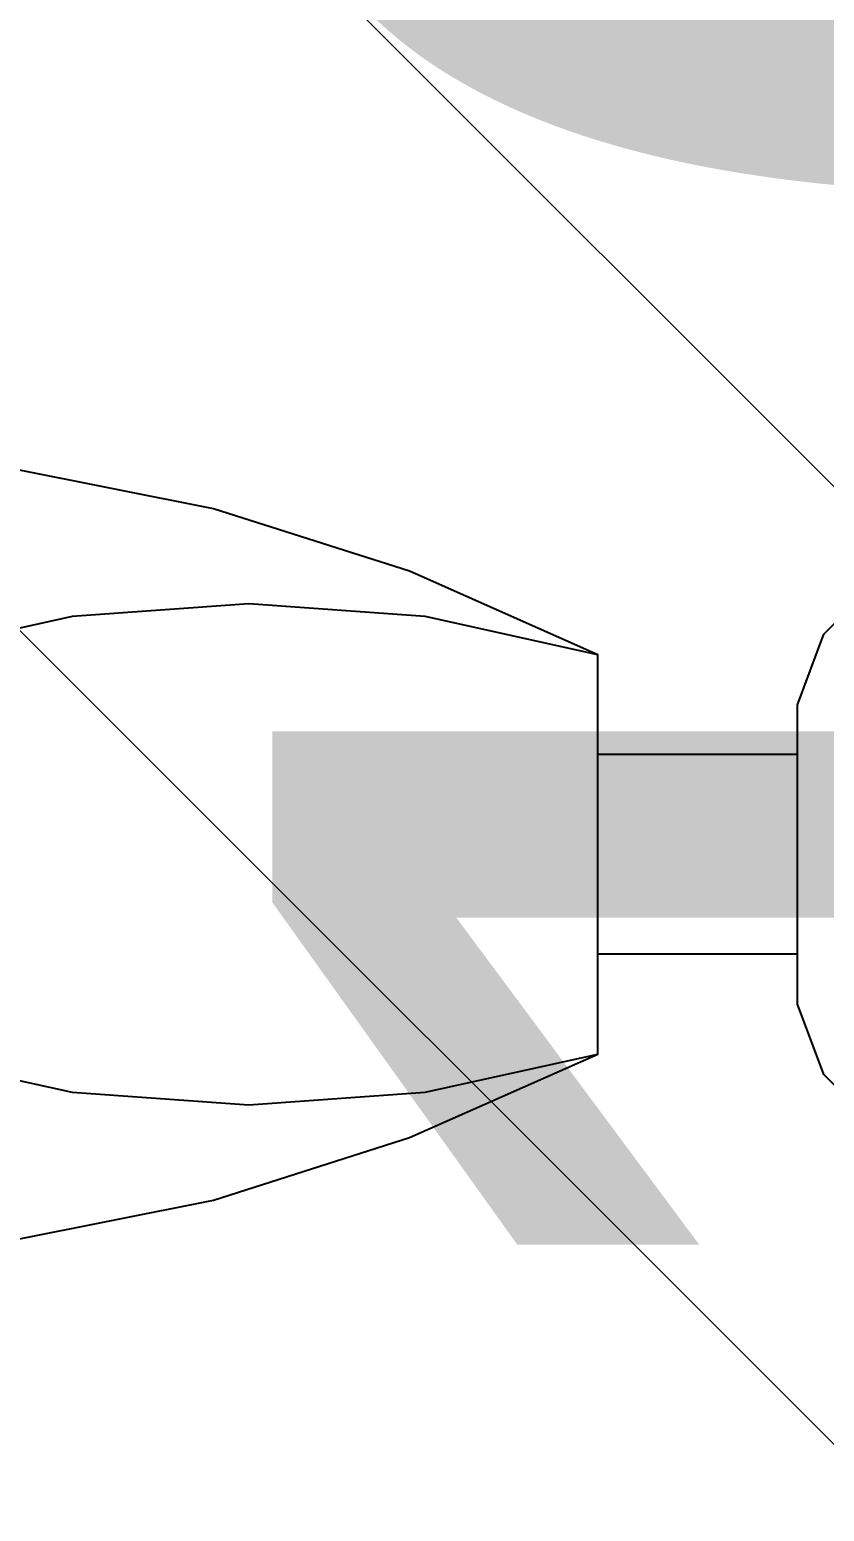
# Model space of a CAD drawing. Header units: millimetres. Extents: x 90 to 321, y 179 to 304.
# Drawn here: x 125.0195 to 125.094, y 234.8174 to 234.9563 of the extents above; entities that cross this region are included whole.
import ezdxf

# ---------------------------------------------------------------- set-up
doc = ezdxf.new("R2010")
doc.units = ezdxf.units.MM
doc.linetypes.add('DASHDOTX2', pattern=[50.8, 25.4, -12.7, 0, -12.7])
doc.layers.add('CENTERLINE', color=251, linetype='DASHDOTX2', lineweight=15)
doc.layers.add('LEVEL', color=251, linetype='Continuous', lineweight=13)
doc.styles.get("Standard").update_dxf_attribs({"font": 'arial.ttf'})

# ---------------------------------------------------------------- blocks, each defined once
blk = doc.blocks.new('LLAVE-10')
at = {"color": 253, "lineweight": 13}
for points in [[(0.020173, 0.110907), (0.020173, 0.120993), (0.018406, 0.125717), (0.014832, 0.129313), (0.010086, 0.131079), (-0.010086, 0.131079), (-0.014832, 0.129313), (-0.018406, 0.125717), (-0.020173, 0.120993), (-0.020173, 0.110907), (0.020173, 0.110907), (0.018406, 0.106161), (0.014832, 0.102587), (0.010086, 0.10082), (-0.010086, 0.10082), (-0.014832, 0.102587), (-0.018406, 0.106161), (-0.020173, 0.110907)], [(-0.006724, 0.10082), (-0.006724, 0.087372)], [(0.006724, 0.10082), (0.006724, 0.087372)], [(0.026003, 0.047857), (0.023279, 0.061475), (0.019066, 0.07469), (0.013448, 0.087372), (-0.013448, 0.087372), (-0.016023, 0.075732), (-0.016874, 0.063859), (-0.016023, 0.051964), (-0.013448, 0.040324)], [(0.013448, 0.040324), (0.016002, 0.051964), (0.016874, 0.063859), (0.016002, 0.075732), (0.013448, 0.087372)], [(-0.013448, 0.087372), (-0.019087, 0.07469)], [(-0.019087, 0.07469), (-0.023279, 0.061475)], [(-0.023279, 0.061475), (-0.026003, 0.047857)]]:
    blk.add_lwpolyline(points, dxfattribs=at)

msp = doc.modelspace()

# ---------------------------------------------------------------- hatches: boundary and pattern name
at = {"layer": 'LEVEL'}
h = msp.add_hatch(dxfattribs=at)
h.set_pattern_fill('ANSI31', color=256, scale=0.02, angle=90)
h.set_pattern_definition([(135, (194.2038, -317.713555), (-0.0449012806, -0.0449012806), [])])
h.paths.add_polyline_path([(113.06788, 222.82754), (113.06788, 219.46766), (113.43788, 219.46766), (113.83788, 219.46766), (113.83788, 219.99677), (113.8663, 219.99677), (113.8663, 222.16849), (113.85369, 222.16849), (113.84495, 222.16849, -1), (113.84495, 222.18049), (113.83788, 222.18263), (113.83788, 222.82754)])
h.paths.add_polyline_path([(113.64765, 220.36096), (113.64765, 219.7347), (113.18603, 219.7347), (113.18603, 220.36096)], flags=16)
h.paths.add_polyline_path([(113.06788, 226.44754), (113.06788, 223.08766), (113.83788, 223.08766), (113.83788, 223.1076), (113.83788, 223.73257), (113.84495, 223.73471, -1), (113.84495, 223.74671), (113.8663, 223.74671), (113.8663, 225.91843), (113.84495, 225.91843, -1), (113.84495, 225.93043), (113.83788, 225.93257), (113.83788, 226.44754)])
h.paths.add_polyline_path([(113.64203, 224.02088), (113.64203, 223.39461), (113.18041, 223.39461), (113.18041, 224.02088)], flags=16)
h.paths.add_polyline_path([(129.7986, 213.49372), (129.7986, 213.53215), (129.3986, 213.53215), (129.3986, 212.92715), (129.39153, 212.92501, -1), (129.39153, 212.91301), (129.37018, 212.91301), (129.37018, 212.88301), (129.37018, 211.44129), (129.39153, 211.44129, -1), (129.39153, 211.42929), (129.3986, 211.42715), (129.3986, 210.64215), (130.1686, 210.64215), (130.1686, 213.49372)])
h.paths.add_polyline_path([(130.03662, 211.3955), (130.03662, 210.76923), (129.57501, 210.76923), (129.57501, 211.3955)], flags=16)
h.paths.add_polyline_path([(129.3986, 222.84238), (129.3986, 222.80727), (129.3986, 222.17471), (129.39153, 222.17257, -1), (129.39153, 222.16057), (129.37018, 222.16057), (129.37018, 219.98885), (129.39153, 219.98885, -0.414214), (129.39753, 219.98285), (129.3986, 220.04727), (129.3986, 219.45215), (130.1686, 219.45215), (130.1686, 222.84238)])
h.paths.add_polyline_path([(130.03135, 220.26458), (130.03135, 219.63831), (129.56973, 219.63831), (129.56973, 220.26458)], flags=16)
h.paths.add_polyline_path([(129.7986, 226.46238), (129.3986, 226.46238), (129.3986, 225.93982), (129.39153, 225.93769, -1), (129.39153, 225.92569), (129.37018, 225.92569), (129.37018, 223.75396), (129.39153, 223.75396, -1), (129.39153, 223.74196), (129.3986, 223.73982), (129.3986, 223.07215), (130.1686, 223.07215), (130.1686, 226.46238)])
h.paths.add_polyline_path([(130.04238, 223.95483), (130.04238, 223.32856), (129.58076, 223.32856), (129.58076, 223.95483)], flags=16)
h.paths.add_polyline_path([(129.3986, 235.27238), (129.3986, 235.20238), (129.3986, 234.48738), (129.39153, 234.48524, -1), (129.39153, 234.47324), (129.37018, 234.47324), (129.37018, 233.00152), (129.38279, 233.00152), (129.39153, 233.00152, -1), (129.39153, 232.98952), (129.3986, 232.98738), (129.3986, 232.38238), (129.7986, 232.38238), (129.7986, 232.42256), (130.1686, 232.42256), (130.1686, 235.27238)])
h.paths.add_polyline_path([(130.01513, 233.18982), (130.01513, 232.56356), (129.55352, 232.56356), (129.55352, 233.18982)], flags=16)
h.paths.add_polyline_path([(129.96485, 232.87086), (129.96485, 233.17453), (129.81567, 233.17453), (129.81567, 232.87086)], flags=8)
h.paths.add_polyline_path([(129.96485, 232.59132), (129.96485, 232.88751), (129.81567, 232.88751), (129.81567, 232.59132)], flags=8)
h.paths.add_polyline_path([(129.74505, 232.87272), (129.74505, 233.19725), (129.6002, 233.19725), (129.6002, 232.87272)], flags=24)
h.paths.add_polyline_path([(129.74505, 232.63673), (129.74505, 232.84181), (129.6002, 232.84181), (129.6002, 232.63673)], flags=8)
h.paths.add_polyline_path([(129.91719, 233.29158), (129.91719, 234.39086), (129.68001, 234.39086), (129.68001, 233.29158)], flags=24)
h = msp.add_hatch(dxfattribs=at)
h.set_pattern_fill('ANSI31', color=256, scale=0.02, angle=90)
h.set_pattern_definition([(135, (194.2038, -45.77039), (-0.04490128, -0.04490128), [])])
edge = h.paths.add_edge_path()
edge.add_line((124.8486, 233.07238), (124.8486, 235.20238))
edge.add_line((124.8486, 235.20238), (126.04867, 235.2722))
edge.add_line((126.04867, 235.2722), (126.04867, 235.19256))
edge.add_line((126.04867, 235.19256), (126.04867, 233.93862))
edge.add_line((126.04867, 233.93862), (126.04761, 233.93862))
edge.add_arc((126.04761, 233.93262), 0.006, 450, 630)
edge.add_line((126.04761, 233.92662), (126.06681, 233.92662))
edge.add_line((126.06681, 233.92662), (126.06681, 233.90206))
edge.add_arc((126.06722, 233.20765), 0.69441, 450.03366, 540)
edge.add_line((125.37281, 233.20765), (125.37281, 233.18265))
edge.add_line((125.37281, 233.18265), (126.06681, 233.18265))
edge.add_line((126.06681, 233.18265), (126.06681, 233.15765))
edge.add_line((126.06681, 233.15765), (126.04761, 233.15765))
edge.add_arc((126.04761, 233.15165), 0.006, 450, 630)
edge.add_line((126.04761, 233.14565), (126.04867, 233.14565))
edge.add_line((126.04867, 233.14565), (126.04867, 233.07256))
edge.add_line((126.04867, 233.07256), (124.8486, 233.07238))

# ---------------------------------------------------------------- linework, layer by layer
for points in [[(125.03673, 234.91135), (125.01777, 234.91514)], [(125.03673, 234.91135), (125.01777, 234.91514)], [(125.03673, 234.91135), (125.01777, 234.91514)], [(125.03673, 234.91135), (125.01777, 234.91514)], [(125.03673, 234.91135), (125.01777, 234.91514)], [(125.03673, 234.91135), (125.01777, 234.91514)], [(125.03673, 234.91135), (125.01777, 234.91514)], [(125.03673, 234.91135), (125.01777, 234.91514)], [(125.03673, 234.91135), (125.01777, 234.91514)], [(125.03673, 234.91135), (125.01777, 234.91514)], [(125.03673, 234.91135), (125.01777, 234.91514)], [(125.03673, 234.91135), (125.01777, 234.91514)], [(125.03673, 234.91135), (125.01777, 234.91514)], [(125.03673, 234.91135), (125.01777, 234.91514)], [(125.03673, 234.91135), (125.01777, 234.91514)], [(125.03673, 234.91135), (125.01777, 234.91514)], [(125.03673, 234.91135), (125.01777, 234.91514)], [(125.03673, 234.91135), (125.01777, 234.91514)], [(125.03673, 234.91135), (125.01777, 234.91514)], [(125.03673, 234.91135), (125.01777, 234.91514)], [(125.03673, 234.91135), (125.01777, 234.91514)], [(125.03673, 234.91135), (125.01777, 234.91514)], [(125.03673, 234.91135), (125.01777, 234.91514)], [(125.03673, 234.91135), (125.01777, 234.91514)], [(125.03673, 234.91135), (125.01777, 234.91514)], [(125.03673, 234.91135), (125.01777, 234.91514)], [(125.03673, 234.91135), (125.01777, 234.91514)], [(125.03673, 234.91135), (125.01777, 234.91514)], [(125.03673, 234.91135), (125.01777, 234.91514)], [(125.03673, 234.91135), (125.01777, 234.91514)], [(125.03673, 234.91135), (125.01777, 234.91514)], [(125.03673, 234.91135), (125.01777, 234.91514)], [(125.03673, 234.91135), (125.01777, 234.91514)], [(125.03673, 234.91135), (125.01777, 234.91514)], [(125.03673, 234.91135), (125.01777, 234.91514)], [(125.03673, 234.91135), (125.01777, 234.91514)], [(125.03673, 234.91135), (125.01777, 234.91514)], [(125.03673, 234.91135), (125.01777, 234.91514)], [(125.03673, 234.91135), (125.01777, 234.91514)], [(125.03673, 234.91135), (125.01777, 234.91514)], [(125.03673, 234.91135), (125.01777, 234.91514)], [(125.03673, 234.91135), (125.01777, 234.91514)], [(125.05512, 234.90552), (125.03673, 234.91135)], [(125.05512, 234.90552), (125.03673, 234.91135)], [(125.05512, 234.90552), (125.03673, 234.91135)], [(125.05512, 234.90552), (125.03673, 234.91135)], [(125.05512, 234.90552), (125.03673, 234.91135)], [(125.05512, 234.90552), (125.03673, 234.91135)], [(125.05512, 234.90552), (125.03673, 234.91135)], [(125.05512, 234.90552), (125.03673, 234.91135)], [(125.05512, 234.90552), (125.03673, 234.91135)], [(125.05512, 234.90552), (125.03673, 234.91135)], [(125.05512, 234.90552), (125.03673, 234.91135)], [(125.05512, 234.90552), (125.03673, 234.91135)], [(125.05512, 234.90552), (125.03673, 234.91135)], [(125.05512, 234.90552), (125.03673, 234.91135)], [(125.05512, 234.90552), (125.03673, 234.91135)], [(125.05512, 234.90552), (125.03673, 234.91135)], [(125.05512, 234.90552), (125.03673, 234.91135)], [(125.05512, 234.90552), (125.03673, 234.91135)], [(125.05512, 234.90552), (125.03673, 234.91135)], [(125.05512, 234.90552), (125.03673, 234.91135)], [(125.05512, 234.90552), (125.03673, 234.91135)], [(125.05512, 234.90552), (125.03673, 234.91135)], [(125.05512, 234.90552), (125.03673, 234.91135)], [(125.05512, 234.90552), (125.03673, 234.91135)], [(125.05512, 234.90552), (125.03673, 234.91135)], [(125.05512, 234.90552), (125.03673, 234.91135)], [(125.05512, 234.90552), (125.03673, 234.91135)], [(125.05512, 234.90552), (125.03673, 234.91135)], [(125.05512, 234.90552), (125.03673, 234.91135)], [(125.05512, 234.90552), (125.03673, 234.91135)], [(125.05512, 234.90552), (125.03673, 234.91135)], [(125.05512, 234.90552), (125.03673, 234.91135)], [(125.05512, 234.90552), (125.03673, 234.91135)], [(125.05512, 234.90552), (125.03673, 234.91135)], [(125.05512, 234.90552), (125.03673, 234.91135)], [(125.05512, 234.90552), (125.03673, 234.91135)], [(125.05512, 234.90552), (125.03673, 234.91135)], [(125.05512, 234.90552), (125.03673, 234.91135)], [(125.05512, 234.90552), (125.03673, 234.91135)], [(125.05512, 234.90552), (125.03673, 234.91135)], [(125.05512, 234.90552), (125.03673, 234.91135)], [(125.05512, 234.90552), (125.03673, 234.91135)], [(125.10553, 234.85087), (125.11957, 234.85087), (125.12614, 234.85333), (125.13115, 234.85831), (125.13361, 234.86491), (125.13361, 234.89299), (125.13115, 234.89959), (125.12614, 234.90457), (125.11957, 234.90703), (125.10553, 234.90703), (125.10553, 234.85087), (125.09892, 234.85333), (125.09395, 234.85831), (125.09149, 234.86491), (125.09149, 234.89299), (125.09395, 234.89959), (125.09892, 234.90457), (125.10553, 234.90703)], [(125.10553, 234.85087), (125.11957, 234.85087), (125.12614, 234.85333), (125.13115, 234.85831), (125.13361, 234.86491), (125.13361, 234.89299), (125.13115, 234.89959), (125.12614, 234.90457), (125.11957, 234.90703), (125.10553, 234.90703), (125.10553, 234.85087), (125.09892, 234.85333), (125.09395, 234.85831), (125.09149, 234.86491), (125.09149, 234.89299), (125.09395, 234.89959), (125.09892, 234.90457), (125.10553, 234.90703)], [(125.10553, 234.85087), (125.11957, 234.85087), (125.12614, 234.85333), (125.13115, 234.85831), (125.13361, 234.86491), (125.13361, 234.89299), (125.13115, 234.89959), (125.12614, 234.90457), (125.11957, 234.90703), (125.10553, 234.90703), (125.10553, 234.85087), (125.09892, 234.85333), (125.09395, 234.85831), (125.09149, 234.86491), (125.09149, 234.89299), (125.09395, 234.89959), (125.09892, 234.90457), (125.10553, 234.90703)], [(125.10553, 234.85087), (125.11957, 234.85087), (125.12614, 234.85333), (125.13115, 234.85831), (125.13361, 234.86491), (125.13361, 234.89299), (125.13115, 234.89959), (125.12614, 234.90457), (125.11957, 234.90703), (125.10553, 234.90703), (125.10553, 234.85087), (125.09892, 234.85333), (125.09395, 234.85831), (125.09149, 234.86491), (125.09149, 234.89299), (125.09395, 234.89959), (125.09892, 234.90457), (125.10553, 234.90703)], [(125.10553, 234.85087), (125.11957, 234.85087), (125.12614, 234.85333), (125.13115, 234.85831), (125.13361, 234.86491), (125.13361, 234.89299), (125.13115, 234.89959), (125.12614, 234.90457), (125.11957, 234.90703), (125.10553, 234.90703), (125.10553, 234.85087), (125.09892, 234.85333), (125.09395, 234.85831), (125.09149, 234.86491), (125.09149, 234.89299), (125.09395, 234.89959), (125.09892, 234.90457), (125.10553, 234.90703)], [(125.10553, 234.85087), (125.11957, 234.85087), (125.12614, 234.85333), (125.13115, 234.85831), (125.13361, 234.86491), (125.13361, 234.89299), (125.13115, 234.89959), (125.12614, 234.90457), (125.11957, 234.90703), (125.10553, 234.90703), (125.10553, 234.85087), (125.09892, 234.85333), (125.09395, 234.85831), (125.09149, 234.86491), (125.09149, 234.89299), (125.09395, 234.89959), (125.09892, 234.90457), (125.10553, 234.90703)], [(125.10553, 234.85087), (125.11957, 234.85087), (125.12614, 234.85333), (125.13115, 234.85831), (125.13361, 234.86491), (125.13361, 234.89299), (125.13115, 234.89959), (125.12614, 234.90457), (125.11957, 234.90703), (125.10553, 234.90703), (125.10553, 234.85087), (125.09892, 234.85333), (125.09395, 234.85831), (125.09149, 234.86491), (125.09149, 234.89299), (125.09395, 234.89959), (125.09892, 234.90457), (125.10553, 234.90703)], [(125.10553, 234.85087), (125.11957, 234.85087), (125.12614, 234.85333), (125.13115, 234.85831), (125.13361, 234.86491), (125.13361, 234.89299), (125.13115, 234.89959), (125.12614, 234.90457), (125.11957, 234.90703), (125.10553, 234.90703), (125.10553, 234.85087), (125.09892, 234.85333), (125.09395, 234.85831), (125.09149, 234.86491), (125.09149, 234.89299), (125.09395, 234.89959), (125.09892, 234.90457), (125.10553, 234.90703)], [(125.10553, 234.85087), (125.11957, 234.85087), (125.12614, 234.85333), (125.13115, 234.85831), (125.13361, 234.86491), (125.13361, 234.89299), (125.13115, 234.89959), (125.12614, 234.90457), (125.11957, 234.90703), (125.10553, 234.90703), (125.10553, 234.85087), (125.09892, 234.85333), (125.09395, 234.85831), (125.09149, 234.86491), (125.09149, 234.89299), (125.09395, 234.89959), (125.09892, 234.90457), (125.10553, 234.90703)], [(125.10553, 234.85087), (125.11957, 234.85087), (125.12614, 234.85333), (125.13115, 234.85831), (125.13361, 234.86491), (125.13361, 234.89299), (125.13115, 234.89959), (125.12614, 234.90457), (125.11957, 234.90703), (125.10553, 234.90703), (125.10553, 234.85087), (125.09892, 234.85333), (125.09395, 234.85831), (125.09149, 234.86491), (125.09149, 234.89299), (125.09395, 234.89959), (125.09892, 234.90457), (125.10553, 234.90703)], [(125.10553, 234.85087), (125.11957, 234.85087), (125.12614, 234.85333), (125.13115, 234.85831), (125.13361, 234.86491), (125.13361, 234.89299), (125.13115, 234.89959), (125.12614, 234.90457), (125.11957, 234.90703), (125.10553, 234.90703), (125.10553, 234.85087), (125.09892, 234.85333), (125.09395, 234.85831), (125.09149, 234.86491), (125.09149, 234.89299), (125.09395, 234.89959), (125.09892, 234.90457), (125.10553, 234.90703)], [(125.10553, 234.85087), (125.11957, 234.85087), (125.12614, 234.85333), (125.13115, 234.85831), (125.13361, 234.86491), (125.13361, 234.89299), (125.13115, 234.89959), (125.12614, 234.90457), (125.11957, 234.90703), (125.10553, 234.90703), (125.10553, 234.85087), (125.09892, 234.85333), (125.09395, 234.85831), (125.09149, 234.86491), (125.09149, 234.89299), (125.09395, 234.89959), (125.09892, 234.90457), (125.10553, 234.90703)], [(125.10553, 234.85087), (125.11957, 234.85087), (125.12614, 234.85333), (125.13115, 234.85831), (125.13361, 234.86491), (125.13361, 234.89299), (125.13115, 234.89959), (125.12614, 234.90457), (125.11957, 234.90703), (125.10553, 234.90703), (125.10553, 234.85087), (125.09892, 234.85333), (125.09395, 234.85831), (125.09149, 234.86491), (125.09149, 234.89299), (125.09395, 234.89959), (125.09892, 234.90457), (125.10553, 234.90703)], [(125.10553, 234.85087), (125.11957, 234.85087), (125.12614, 234.85333), (125.13115, 234.85831), (125.13361, 234.86491), (125.13361, 234.89299), (125.13115, 234.89959), (125.12614, 234.90457), (125.11957, 234.90703), (125.10553, 234.90703), (125.10553, 234.85087), (125.09892, 234.85333), (125.09395, 234.85831), (125.09149, 234.86491), (125.09149, 234.89299), (125.09395, 234.89959), (125.09892, 234.90457), (125.10553, 234.90703)], [(125.10553, 234.85087), (125.11957, 234.85087), (125.12614, 234.85333), (125.13115, 234.85831), (125.13361, 234.86491), (125.13361, 234.89299), (125.13115, 234.89959), (125.12614, 234.90457), (125.11957, 234.90703), (125.10553, 234.90703), (125.10553, 234.85087), (125.09892, 234.85333), (125.09395, 234.85831), (125.09149, 234.86491), (125.09149, 234.89299), (125.09395, 234.89959), (125.09892, 234.90457), (125.10553, 234.90703)], [(125.10553, 234.85087), (125.11957, 234.85087), (125.12614, 234.85333), (125.13115, 234.85831), (125.13361, 234.86491), (125.13361, 234.89299), (125.13115, 234.89959), (125.12614, 234.90457), (125.11957, 234.90703), (125.10553, 234.90703), (125.10553, 234.85087), (125.09892, 234.85333), (125.09395, 234.85831), (125.09149, 234.86491), (125.09149, 234.89299), (125.09395, 234.89959), (125.09892, 234.90457), (125.10553, 234.90703)], [(125.10553, 234.85087), (125.11957, 234.85087), (125.12614, 234.85333), (125.13115, 234.85831), (125.13361, 234.86491), (125.13361, 234.89299), (125.13115, 234.89959), (125.12614, 234.90457), (125.11957, 234.90703), (125.10553, 234.90703), (125.10553, 234.85087), (125.09892, 234.85333), (125.09395, 234.85831), (125.09149, 234.86491), (125.09149, 234.89299), (125.09395, 234.89959), (125.09892, 234.90457), (125.10553, 234.90703)], [(125.10553, 234.85087), (125.11957, 234.85087), (125.12614, 234.85333), (125.13115, 234.85831), (125.13361, 234.86491), (125.13361, 234.89299), (125.13115, 234.89959), (125.12614, 234.90457), (125.11957, 234.90703), (125.10553, 234.90703), (125.10553, 234.85087), (125.09892, 234.85333), (125.09395, 234.85831), (125.09149, 234.86491), (125.09149, 234.89299), (125.09395, 234.89959), (125.09892, 234.90457), (125.10553, 234.90703)], [(125.10553, 234.85087), (125.11957, 234.85087), (125.12614, 234.85333), (125.13115, 234.85831), (125.13361, 234.86491), (125.13361, 234.89299), (125.13115, 234.89959), (125.12614, 234.90457), (125.11957, 234.90703), (125.10553, 234.90703), (125.10553, 234.85087), (125.09892, 234.85333), (125.09395, 234.85831), (125.09149, 234.86491), (125.09149, 234.89299), (125.09395, 234.89959), (125.09892, 234.90457), (125.10553, 234.90703)], [(125.10553, 234.85087), (125.11957, 234.85087), (125.12614, 234.85333), (125.13115, 234.85831), (125.13361, 234.86491), (125.13361, 234.89299), (125.13115, 234.89959), (125.12614, 234.90457), (125.11957, 234.90703), (125.10553, 234.90703), (125.10553, 234.85087), (125.09892, 234.85333), (125.09395, 234.85831), (125.09149, 234.86491), (125.09149, 234.89299), (125.09395, 234.89959), (125.09892, 234.90457), (125.10553, 234.90703)], [(125.10553, 234.85087), (125.11957, 234.85087), (125.12614, 234.85333), (125.13115, 234.85831), (125.13361, 234.86491), (125.13361, 234.89299), (125.13115, 234.89959), (125.12614, 234.90457), (125.11957, 234.90703), (125.10553, 234.90703), (125.10553, 234.85087), (125.09892, 234.85333), (125.09395, 234.85831), (125.09149, 234.86491), (125.09149, 234.89299), (125.09395, 234.89959), (125.09892, 234.90457), (125.10553, 234.90703)], [(125.10553, 234.85087), (125.11957, 234.85087), (125.12614, 234.85333), (125.13115, 234.85831), (125.13361, 234.86491), (125.13361, 234.89299), (125.13115, 234.89959), (125.12614, 234.90457), (125.11957, 234.90703), (125.10553, 234.90703), (125.10553, 234.85087), (125.09892, 234.85333), (125.09395, 234.85831), (125.09149, 234.86491), (125.09149, 234.89299), (125.09395, 234.89959), (125.09892, 234.90457), (125.10553, 234.90703)], [(125.10553, 234.85087), (125.11957, 234.85087), (125.12614, 234.85333), (125.13115, 234.85831), (125.13361, 234.86491), (125.13361, 234.89299), (125.13115, 234.89959), (125.12614, 234.90457), (125.11957, 234.90703), (125.10553, 234.90703), (125.10553, 234.85087), (125.09892, 234.85333), (125.09395, 234.85831), (125.09149, 234.86491), (125.09149, 234.89299), (125.09395, 234.89959), (125.09892, 234.90457), (125.10553, 234.90703)], [(125.10553, 234.85087), (125.11957, 234.85087), (125.12614, 234.85333), (125.13115, 234.85831), (125.13361, 234.86491), (125.13361, 234.89299), (125.13115, 234.89959), (125.12614, 234.90457), (125.11957, 234.90703), (125.10553, 234.90703), (125.10553, 234.85087), (125.09892, 234.85333), (125.09395, 234.85831), (125.09149, 234.86491), (125.09149, 234.89299), (125.09395, 234.89959), (125.09892, 234.90457), (125.10553, 234.90703)], [(125.10553, 234.85087), (125.11957, 234.85087), (125.12614, 234.85333), (125.13115, 234.85831), (125.13361, 234.86491), (125.13361, 234.89299), (125.13115, 234.89959), (125.12614, 234.90457), (125.11957, 234.90703), (125.10553, 234.90703), (125.10553, 234.85087), (125.09892, 234.85333), (125.09395, 234.85831), (125.09149, 234.86491), (125.09149, 234.89299), (125.09395, 234.89959), (125.09892, 234.90457), (125.10553, 234.90703)], [(125.10553, 234.85087), (125.11957, 234.85087), (125.12614, 234.85333), (125.13115, 234.85831), (125.13361, 234.86491), (125.13361, 234.89299), (125.13115, 234.89959), (125.12614, 234.90457), (125.11957, 234.90703), (125.10553, 234.90703), (125.10553, 234.85087), (125.09892, 234.85333), (125.09395, 234.85831), (125.09149, 234.86491), (125.09149, 234.89299), (125.09395, 234.89959), (125.09892, 234.90457), (125.10553, 234.90703)], [(125.10553, 234.85087), (125.11957, 234.85087), (125.12614, 234.85333), (125.13115, 234.85831), (125.13361, 234.86491), (125.13361, 234.89299), (125.13115, 234.89959), (125.12614, 234.90457), (125.11957, 234.90703), (125.10553, 234.90703), (125.10553, 234.85087), (125.09892, 234.85333), (125.09395, 234.85831), (125.09149, 234.86491), (125.09149, 234.89299), (125.09395, 234.89959), (125.09892, 234.90457), (125.10553, 234.90703)], [(125.10553, 234.85087), (125.11957, 234.85087), (125.12614, 234.85333), (125.13115, 234.85831), (125.13361, 234.86491), (125.13361, 234.89299), (125.13115, 234.89959), (125.12614, 234.90457), (125.11957, 234.90703), (125.10553, 234.90703), (125.10553, 234.85087), (125.09892, 234.85333), (125.09395, 234.85831), (125.09149, 234.86491), (125.09149, 234.89299), (125.09395, 234.89959), (125.09892, 234.90457), (125.10553, 234.90703)], [(125.10553, 234.85087), (125.11957, 234.85087), (125.12614, 234.85333), (125.13115, 234.85831), (125.13361, 234.86491), (125.13361, 234.89299), (125.13115, 234.89959), (125.12614, 234.90457), (125.11957, 234.90703), (125.10553, 234.90703), (125.10553, 234.85087), (125.09892, 234.85333), (125.09395, 234.85831), (125.09149, 234.86491), (125.09149, 234.89299), (125.09395, 234.89959), (125.09892, 234.90457), (125.10553, 234.90703)], [(125.10553, 234.85087), (125.11957, 234.85087), (125.12614, 234.85333), (125.13115, 234.85831), (125.13361, 234.86491), (125.13361, 234.89299), (125.13115, 234.89959), (125.12614, 234.90457), (125.11957, 234.90703), (125.10553, 234.90703), (125.10553, 234.85087), (125.09892, 234.85333), (125.09395, 234.85831), (125.09149, 234.86491), (125.09149, 234.89299), (125.09395, 234.89959), (125.09892, 234.90457), (125.10553, 234.90703)], [(125.10553, 234.85087), (125.11957, 234.85087), (125.12614, 234.85333), (125.13115, 234.85831), (125.13361, 234.86491), (125.13361, 234.89299), (125.13115, 234.89959), (125.12614, 234.90457), (125.11957, 234.90703), (125.10553, 234.90703), (125.10553, 234.85087), (125.09892, 234.85333), (125.09395, 234.85831), (125.09149, 234.86491), (125.09149, 234.89299), (125.09395, 234.89959), (125.09892, 234.90457), (125.10553, 234.90703)], [(125.10553, 234.85087), (125.11957, 234.85087), (125.12614, 234.85333), (125.13115, 234.85831), (125.13361, 234.86491), (125.13361, 234.89299), (125.13115, 234.89959), (125.12614, 234.90457), (125.11957, 234.90703), (125.10553, 234.90703), (125.10553, 234.85087), (125.09892, 234.85333), (125.09395, 234.85831), (125.09149, 234.86491), (125.09149, 234.89299), (125.09395, 234.89959), (125.09892, 234.90457), (125.10553, 234.90703)], [(125.10553, 234.85087), (125.11957, 234.85087), (125.12614, 234.85333), (125.13115, 234.85831), (125.13361, 234.86491), (125.13361, 234.89299), (125.13115, 234.89959), (125.12614, 234.90457), (125.11957, 234.90703), (125.10553, 234.90703), (125.10553, 234.85087), (125.09892, 234.85333), (125.09395, 234.85831), (125.09149, 234.86491), (125.09149, 234.89299), (125.09395, 234.89959), (125.09892, 234.90457), (125.10553, 234.90703)], [(125.10553, 234.85087), (125.11957, 234.85087), (125.12614, 234.85333), (125.13115, 234.85831), (125.13361, 234.86491), (125.13361, 234.89299), (125.13115, 234.89959), (125.12614, 234.90457), (125.11957, 234.90703), (125.10553, 234.90703), (125.10553, 234.85087), (125.09892, 234.85333), (125.09395, 234.85831), (125.09149, 234.86491), (125.09149, 234.89299), (125.09395, 234.89959), (125.09892, 234.90457), (125.10553, 234.90703)], [(125.10553, 234.85087), (125.11957, 234.85087), (125.12614, 234.85333), (125.13115, 234.85831), (125.13361, 234.86491), (125.13361, 234.89299), (125.13115, 234.89959), (125.12614, 234.90457), (125.11957, 234.90703), (125.10553, 234.90703), (125.10553, 234.85087), (125.09892, 234.85333), (125.09395, 234.85831), (125.09149, 234.86491), (125.09149, 234.89299), (125.09395, 234.89959), (125.09892, 234.90457), (125.10553, 234.90703)], [(125.10553, 234.85087), (125.11957, 234.85087), (125.12614, 234.85333), (125.13115, 234.85831), (125.13361, 234.86491), (125.13361, 234.89299), (125.13115, 234.89959), (125.12614, 234.90457), (125.11957, 234.90703), (125.10553, 234.90703), (125.10553, 234.85087), (125.09892, 234.85333), (125.09395, 234.85831), (125.09149, 234.86491), (125.09149, 234.89299), (125.09395, 234.89959), (125.09892, 234.90457), (125.10553, 234.90703)], [(125.10553, 234.85087), (125.11957, 234.85087), (125.12614, 234.85333), (125.13115, 234.85831), (125.13361, 234.86491), (125.13361, 234.89299), (125.13115, 234.89959), (125.12614, 234.90457), (125.11957, 234.90703), (125.10553, 234.90703), (125.10553, 234.85087), (125.09892, 234.85333), (125.09395, 234.85831), (125.09149, 234.86491), (125.09149, 234.89299), (125.09395, 234.89959), (125.09892, 234.90457), (125.10553, 234.90703)], [(125.10553, 234.85087), (125.11957, 234.85087), (125.12614, 234.85333), (125.13115, 234.85831), (125.13361, 234.86491), (125.13361, 234.89299), (125.13115, 234.89959), (125.12614, 234.90457), (125.11957, 234.90703), (125.10553, 234.90703), (125.10553, 234.85087), (125.09892, 234.85333), (125.09395, 234.85831), (125.09149, 234.86491), (125.09149, 234.89299), (125.09395, 234.89959), (125.09892, 234.90457), (125.10553, 234.90703)], [(125.10553, 234.85087), (125.11957, 234.85087), (125.12614, 234.85333), (125.13115, 234.85831), (125.13361, 234.86491), (125.13361, 234.89299), (125.13115, 234.89959), (125.12614, 234.90457), (125.11957, 234.90703), (125.10553, 234.90703), (125.10553, 234.85087), (125.09892, 234.85333), (125.09395, 234.85831), (125.09149, 234.86491), (125.09149, 234.89299), (125.09395, 234.89959), (125.09892, 234.90457), (125.10553, 234.90703)], [(125.10553, 234.85087), (125.11957, 234.85087), (125.12614, 234.85333), (125.13115, 234.85831), (125.13361, 234.86491), (125.13361, 234.89299), (125.13115, 234.89959), (125.12614, 234.90457), (125.11957, 234.90703), (125.10553, 234.90703), (125.10553, 234.85087), (125.09892, 234.85333), (125.09395, 234.85831), (125.09149, 234.86491), (125.09149, 234.89299), (125.09395, 234.89959), (125.09892, 234.90457), (125.10553, 234.90703)], [(125.10553, 234.85087), (125.11957, 234.85087), (125.12614, 234.85333), (125.13115, 234.85831), (125.13361, 234.86491), (125.13361, 234.89299), (125.13115, 234.89959), (125.12614, 234.90457), (125.11957, 234.90703), (125.10553, 234.90703), (125.10553, 234.85087), (125.09892, 234.85333), (125.09395, 234.85831), (125.09149, 234.86491), (125.09149, 234.89299), (125.09395, 234.89959), (125.09892, 234.90457), (125.10553, 234.90703)], [(125.10553, 234.85087), (125.11957, 234.85087), (125.12614, 234.85333), (125.13115, 234.85831), (125.13361, 234.86491), (125.13361, 234.89299), (125.13115, 234.89959), (125.12614, 234.90457), (125.11957, 234.90703), (125.10553, 234.90703), (125.10553, 234.85087), (125.09892, 234.85333), (125.09395, 234.85831), (125.09149, 234.86491), (125.09149, 234.89299), (125.09395, 234.89959), (125.09892, 234.90457), (125.10553, 234.90703)], [(125.07277, 234.89767), (125.05512, 234.90552)], [(125.07277, 234.89767), (125.05512, 234.90552)], [(125.07277, 234.89767), (125.05512, 234.90552)], [(125.07277, 234.89767), (125.05512, 234.90552)], [(125.07277, 234.89767), (125.05512, 234.90552)], [(125.07277, 234.89767), (125.05512, 234.90552)], [(125.07277, 234.89767), (125.05512, 234.90552)], [(125.07277, 234.89767), (125.05512, 234.90552)], [(125.07277, 234.89767), (125.05512, 234.90552)], [(125.07277, 234.89767), (125.05512, 234.90552)], [(125.07277, 234.89767), (125.05512, 234.90552)], [(125.07277, 234.89767), (125.05512, 234.90552)], [(125.07277, 234.89767), (125.05512, 234.90552)], [(125.07277, 234.89767), (125.05512, 234.90552)], [(125.07277, 234.89767), (125.05512, 234.90552)], [(125.07277, 234.89767), (125.05512, 234.90552)], [(125.07277, 234.89767), (125.05512, 234.90552)], [(125.07277, 234.89767), (125.05512, 234.90552)], [(125.07277, 234.89767), (125.05512, 234.90552)], [(125.07277, 234.89767), (125.05512, 234.90552)], [(125.07277, 234.89767), (125.05512, 234.90552)], [(125.07277, 234.89767), (125.05512, 234.90552)], [(125.07277, 234.89767), (125.05512, 234.90552)], [(125.07277, 234.89767), (125.05512, 234.90552)], [(125.07277, 234.89767), (125.05512, 234.90552)], [(125.07277, 234.89767), (125.05512, 234.90552)], [(125.07277, 234.89767), (125.05512, 234.90552)], [(125.07277, 234.89767), (125.05512, 234.90552)], [(125.07277, 234.89767), (125.05512, 234.90552)], [(125.07277, 234.89767), (125.05512, 234.90552)], [(125.07277, 234.89767), (125.05512, 234.90552)], [(125.07277, 234.89767), (125.05512, 234.90552)], [(125.07277, 234.89767), (125.05512, 234.90552)], [(125.07277, 234.89767), (125.05512, 234.90552)], [(125.07277, 234.89767), (125.05512, 234.90552)], [(125.07277, 234.89767), (125.05512, 234.90552)], [(125.07277, 234.89767), (125.05512, 234.90552)], [(125.07277, 234.89767), (125.05512, 234.90552)], [(125.07277, 234.89767), (125.05512, 234.90552)], [(125.07277, 234.89767), (125.05512, 234.90552)], [(125.07277, 234.89767), (125.05512, 234.90552)], [(125.07277, 234.89767), (125.05512, 234.90552)], [(125.01777, 234.84276), (125.03673, 234.84655), (125.05512, 234.85241), (125.07277, 234.86023), (125.07277, 234.89767), (125.05657, 234.90125), (125.04005, 234.90244), (125.02349, 234.90125), (125.00729, 234.89767)], [(125.01777, 234.84276), (125.03673, 234.84655), (125.05512, 234.85241), (125.07277, 234.86023), (125.07277, 234.89767), (125.05657, 234.90125), (125.04005, 234.90244), (125.02349, 234.90125), (125.00729, 234.89767)], [(125.01777, 234.84276), (125.03673, 234.84655), (125.05512, 234.85241), (125.07277, 234.86023), (125.07277, 234.89767), (125.05657, 234.90125), (125.04005, 234.90244), (125.02349, 234.90125), (125.00729, 234.89767)], [(125.01777, 234.84276), (125.03673, 234.84655), (125.05512, 234.85241), (125.07277, 234.86023), (125.07277, 234.89767), (125.05657, 234.90125), (125.04005, 234.90244), (125.02349, 234.90125), (125.00729, 234.89767)], [(125.01777, 234.84276), (125.03673, 234.84655), (125.05512, 234.85241), (125.07277, 234.86023), (125.07277, 234.89767), (125.05657, 234.90125), (125.04005, 234.90244), (125.02349, 234.90125), (125.00729, 234.89767)], [(125.01777, 234.84276), (125.03673, 234.84655), (125.05512, 234.85241), (125.07277, 234.86023), (125.07277, 234.89767), (125.05657, 234.90125), (125.04005, 234.90244), (125.02349, 234.90125), (125.00729, 234.89767)], [(125.01777, 234.84276), (125.03673, 234.84655), (125.05512, 234.85241), (125.07277, 234.86023), (125.07277, 234.89767), (125.05657, 234.90125), (125.04005, 234.90244), (125.02349, 234.90125), (125.00729, 234.89767)], [(125.01777, 234.84276), (125.03673, 234.84655), (125.05512, 234.85241), (125.07277, 234.86023), (125.07277, 234.89767), (125.05657, 234.90125), (125.04005, 234.90244), (125.02349, 234.90125), (125.00729, 234.89767)], [(125.01777, 234.84276), (125.03673, 234.84655), (125.05512, 234.85241), (125.07277, 234.86023), (125.07277, 234.89767), (125.05657, 234.90125), (125.04005, 234.90244), (125.02349, 234.90125), (125.00729, 234.89767)], [(125.01777, 234.84276), (125.03673, 234.84655), (125.05512, 234.85241), (125.07277, 234.86023), (125.07277, 234.89767), (125.05657, 234.90125), (125.04005, 234.90244), (125.02349, 234.90125), (125.00729, 234.89767)], [(125.01777, 234.84276), (125.03673, 234.84655), (125.05512, 234.85241), (125.07277, 234.86023), (125.07277, 234.89767), (125.05657, 234.90125), (125.04005, 234.90244), (125.02349, 234.90125), (125.00729, 234.89767)], [(125.01777, 234.84276), (125.03673, 234.84655), (125.05512, 234.85241), (125.07277, 234.86023), (125.07277, 234.89767), (125.05657, 234.90125), (125.04005, 234.90244), (125.02349, 234.90125), (125.00729, 234.89767)], [(125.01777, 234.84276), (125.03673, 234.84655), (125.05512, 234.85241), (125.07277, 234.86023), (125.07277, 234.89767), (125.05657, 234.90125), (125.04005, 234.90244), (125.02349, 234.90125), (125.00729, 234.89767)], [(125.01777, 234.84276), (125.03673, 234.84655), (125.05512, 234.85241), (125.07277, 234.86023), (125.07277, 234.89767), (125.05657, 234.90125), (125.04005, 234.90244), (125.02349, 234.90125), (125.00729, 234.89767)], [(125.01777, 234.84276), (125.03673, 234.84655), (125.05512, 234.85241), (125.07277, 234.86023), (125.07277, 234.89767), (125.05657, 234.90125), (125.04005, 234.90244), (125.02349, 234.90125), (125.00729, 234.89767)], [(125.01777, 234.84276), (125.03673, 234.84655), (125.05512, 234.85241), (125.07277, 234.86023), (125.07277, 234.89767), (125.05657, 234.90125), (125.04005, 234.90244), (125.02349, 234.90125), (125.00729, 234.89767)], [(125.01777, 234.84276), (125.03673, 234.84655), (125.05512, 234.85241), (125.07277, 234.86023), (125.07277, 234.89767), (125.05657, 234.90125), (125.04005, 234.90244), (125.02349, 234.90125), (125.00729, 234.89767)], [(125.01777, 234.84276), (125.03673, 234.84655), (125.05512, 234.85241), (125.07277, 234.86023), (125.07277, 234.89767), (125.05657, 234.90125), (125.04005, 234.90244), (125.02349, 234.90125), (125.00729, 234.89767)], [(125.01777, 234.84276), (125.03673, 234.84655), (125.05512, 234.85241), (125.07277, 234.86023), (125.07277, 234.89767), (125.05657, 234.90125), (125.04005, 234.90244), (125.02349, 234.90125), (125.00729, 234.89767)], [(125.01777, 234.84276), (125.03673, 234.84655), (125.05512, 234.85241), (125.07277, 234.86023), (125.07277, 234.89767), (125.05657, 234.90125), (125.04005, 234.90244), (125.02349, 234.90125), (125.00729, 234.89767)], [(125.01777, 234.84276), (125.03673, 234.84655), (125.05512, 234.85241), (125.07277, 234.86023), (125.07277, 234.89767), (125.05657, 234.90125), (125.04005, 234.90244), (125.02349, 234.90125), (125.00729, 234.89767)], [(125.01777, 234.84276), (125.03673, 234.84655), (125.05512, 234.85241), (125.07277, 234.86023), (125.07277, 234.89767), (125.05657, 234.90125), (125.04005, 234.90244), (125.02349, 234.90125), (125.00729, 234.89767)], [(125.01777, 234.84276), (125.03673, 234.84655), (125.05512, 234.85241), (125.07277, 234.86023), (125.07277, 234.89767), (125.05657, 234.90125), (125.04005, 234.90244), (125.02349, 234.90125), (125.00729, 234.89767)], [(125.01777, 234.84276), (125.03673, 234.84655), (125.05512, 234.85241), (125.07277, 234.86023), (125.07277, 234.89767), (125.05657, 234.90125), (125.04005, 234.90244), (125.02349, 234.90125), (125.00729, 234.89767)], [(125.01777, 234.84276), (125.03673, 234.84655), (125.05512, 234.85241), (125.07277, 234.86023), (125.07277, 234.89767), (125.05657, 234.90125), (125.04005, 234.90244), (125.02349, 234.90125), (125.00729, 234.89767)], [(125.01777, 234.84276), (125.03673, 234.84655), (125.05512, 234.85241), (125.07277, 234.86023), (125.07277, 234.89767), (125.05657, 234.90125), (125.04005, 234.90244), (125.02349, 234.90125), (125.00729, 234.89767)], [(125.01777, 234.84276), (125.03673, 234.84655), (125.05512, 234.85241), (125.07277, 234.86023), (125.07277, 234.89767), (125.05657, 234.90125), (125.04005, 234.90244), (125.02349, 234.90125), (125.00729, 234.89767)], [(125.01777, 234.84276), (125.03673, 234.84655), (125.05512, 234.85241), (125.07277, 234.86023), (125.07277, 234.89767), (125.05657, 234.90125), (125.04005, 234.90244), (125.02349, 234.90125), (125.00729, 234.89767)], [(125.01777, 234.84276), (125.03673, 234.84655), (125.05512, 234.85241), (125.07277, 234.86023), (125.07277, 234.89767), (125.05657, 234.90125), (125.04005, 234.90244), (125.02349, 234.90125), (125.00729, 234.89767)], [(125.01777, 234.84276), (125.03673, 234.84655), (125.05512, 234.85241), (125.07277, 234.86023), (125.07277, 234.89767), (125.05657, 234.90125), (125.04005, 234.90244), (125.02349, 234.90125), (125.00729, 234.89767)], [(125.01777, 234.84276), (125.03673, 234.84655), (125.05512, 234.85241), (125.07277, 234.86023), (125.07277, 234.89767), (125.05657, 234.90125), (125.04005, 234.90244), (125.02349, 234.90125), (125.00729, 234.89767)], [(125.01777, 234.84276), (125.03673, 234.84655), (125.05512, 234.85241), (125.07277, 234.86023), (125.07277, 234.89767), (125.05657, 234.90125), (125.04005, 234.90244), (125.02349, 234.90125), (125.00729, 234.89767)], [(125.01777, 234.84276), (125.03673, 234.84655), (125.05512, 234.85241), (125.07277, 234.86023), (125.07277, 234.89767), (125.05657, 234.90125), (125.04005, 234.90244), (125.02349, 234.90125), (125.00729, 234.89767)], [(125.01777, 234.84276), (125.03673, 234.84655), (125.05512, 234.85241), (125.07277, 234.86023), (125.07277, 234.89767), (125.05657, 234.90125), (125.04005, 234.90244), (125.02349, 234.90125), (125.00729, 234.89767)], [(125.01777, 234.84276), (125.03673, 234.84655), (125.05512, 234.85241), (125.07277, 234.86023), (125.07277, 234.89767), (125.05657, 234.90125), (125.04005, 234.90244), (125.02349, 234.90125), (125.00729, 234.89767)], [(125.01777, 234.84276), (125.03673, 234.84655), (125.05512, 234.85241), (125.07277, 234.86023), (125.07277, 234.89767), (125.05657, 234.90125), (125.04005, 234.90244), (125.02349, 234.90125), (125.00729, 234.89767)], [(125.01777, 234.84276), (125.03673, 234.84655), (125.05512, 234.85241), (125.07277, 234.86023), (125.07277, 234.89767), (125.05657, 234.90125), (125.04005, 234.90244), (125.02349, 234.90125), (125.00729, 234.89767)], [(125.01777, 234.84276), (125.03673, 234.84655), (125.05512, 234.85241), (125.07277, 234.86023), (125.07277, 234.89767), (125.05657, 234.90125), (125.04005, 234.90244), (125.02349, 234.90125), (125.00729, 234.89767)], [(125.01777, 234.84276), (125.03673, 234.84655), (125.05512, 234.85241), (125.07277, 234.86023), (125.07277, 234.89767), (125.05657, 234.90125), (125.04005, 234.90244), (125.02349, 234.90125), (125.00729, 234.89767)], [(125.01777, 234.84276), (125.03673, 234.84655), (125.05512, 234.85241), (125.07277, 234.86023), (125.07277, 234.89767), (125.05657, 234.90125), (125.04005, 234.90244), (125.02349, 234.90125), (125.00729, 234.89767)], [(125.01777, 234.84276), (125.03673, 234.84655), (125.05512, 234.85241), (125.07277, 234.86023), (125.07277, 234.89767), (125.05657, 234.90125), (125.04005, 234.90244), (125.02349, 234.90125), (125.00729, 234.89767)], [(125.01777, 234.84276), (125.03673, 234.84655), (125.05512, 234.85241), (125.07277, 234.86023), (125.07277, 234.89767), (125.05657, 234.90125), (125.04005, 234.90244), (125.02349, 234.90125), (125.00729, 234.89767)], [(125.09149, 234.88831), (125.07277, 234.88831)], [(125.09149, 234.88831), (125.07277, 234.88831)], [(125.09149, 234.88831), (125.07277, 234.88831)], [(125.09149, 234.88831), (125.07277, 234.88831)], [(125.09149, 234.88831), (125.07277, 234.88831)], [(125.09149, 234.88831), (125.07277, 234.88831)], [(125.09149, 234.88831), (125.07277, 234.88831)], [(125.09149, 234.88831), (125.07277, 234.88831)], [(125.09149, 234.88831), (125.07277, 234.88831)], [(125.09149, 234.88831), (125.07277, 234.88831)], [(125.09149, 234.88831), (125.07277, 234.88831)], [(125.09149, 234.88831), (125.07277, 234.88831)], [(125.09149, 234.88831), (125.07277, 234.88831)], [(125.09149, 234.88831), (125.07277, 234.88831)], [(125.09149, 234.88831), (125.07277, 234.88831)], [(125.09149, 234.88831), (125.07277, 234.88831)], [(125.09149, 234.88831), (125.07277, 234.88831)], [(125.09149, 234.88831), (125.07277, 234.88831)], [(125.09149, 234.88831), (125.07277, 234.88831)], [(125.09149, 234.88831), (125.07277, 234.88831)], [(125.09149, 234.88831), (125.07277, 234.88831)], [(125.09149, 234.88831), (125.07277, 234.88831)], [(125.09149, 234.88831), (125.07277, 234.88831)], [(125.09149, 234.88831), (125.07277, 234.88831)], [(125.09149, 234.88831), (125.07277, 234.88831)], [(125.09149, 234.88831), (125.07277, 234.88831)], [(125.09149, 234.88831), (125.07277, 234.88831)], [(125.09149, 234.88831), (125.07277, 234.88831)], [(125.09149, 234.88831), (125.07277, 234.88831)], [(125.09149, 234.88831), (125.07277, 234.88831)], [(125.09149, 234.88831), (125.07277, 234.88831)], [(125.09149, 234.88831), (125.07277, 234.88831)], [(125.09149, 234.88831), (125.07277, 234.88831)], [(125.09149, 234.88831), (125.07277, 234.88831)], [(125.09149, 234.88831), (125.07277, 234.88831)], [(125.09149, 234.88831), (125.07277, 234.88831)], [(125.09149, 234.88831), (125.07277, 234.88831)], [(125.09149, 234.88831), (125.07277, 234.88831)], [(125.09149, 234.88831), (125.07277, 234.88831)], [(125.09149, 234.88831), (125.07277, 234.88831)], [(125.09149, 234.88831), (125.07277, 234.88831)], [(125.09149, 234.88831), (125.07277, 234.88831)], [(125.09149, 234.86959), (125.07277, 234.86959)], [(125.09149, 234.86959), (125.07277, 234.86959)], [(125.09149, 234.86959), (125.07277, 234.86959)], [(125.09149, 234.86959), (125.07277, 234.86959)], [(125.09149, 234.86959), (125.07277, 234.86959)], [(125.09149, 234.86959), (125.07277, 234.86959)], [(125.09149, 234.86959), (125.07277, 234.86959)], [(125.09149, 234.86959), (125.07277, 234.86959)], [(125.09149, 234.86959), (125.07277, 234.86959)], [(125.09149, 234.86959), (125.07277, 234.86959)], [(125.09149, 234.86959), (125.07277, 234.86959)], [(125.09149, 234.86959), (125.07277, 234.86959)], [(125.09149, 234.86959), (125.07277, 234.86959)], [(125.09149, 234.86959), (125.07277, 234.86959)], [(125.09149, 234.86959), (125.07277, 234.86959)], [(125.09149, 234.86959), (125.07277, 234.86959)], [(125.09149, 234.86959), (125.07277, 234.86959)], [(125.09149, 234.86959), (125.07277, 234.86959)], [(125.09149, 234.86959), (125.07277, 234.86959)], [(125.09149, 234.86959), (125.07277, 234.86959)], [(125.09149, 234.86959), (125.07277, 234.86959)], [(125.09149, 234.86959), (125.07277, 234.86959)], [(125.09149, 234.86959), (125.07277, 234.86959)], [(125.09149, 234.86959), (125.07277, 234.86959)], [(125.09149, 234.86959), (125.07277, 234.86959)], [(125.09149, 234.86959), (125.07277, 234.86959)], [(125.09149, 234.86959), (125.07277, 234.86959)], [(125.09149, 234.86959), (125.07277, 234.86959)], [(125.09149, 234.86959), (125.07277, 234.86959)], [(125.09149, 234.86959), (125.07277, 234.86959)], [(125.09149, 234.86959), (125.07277, 234.86959)], [(125.09149, 234.86959), (125.07277, 234.86959)], [(125.09149, 234.86959), (125.07277, 234.86959)], [(125.09149, 234.86959), (125.07277, 234.86959)], [(125.09149, 234.86959), (125.07277, 234.86959)], [(125.09149, 234.86959), (125.07277, 234.86959)], [(125.09149, 234.86959), (125.07277, 234.86959)], [(125.09149, 234.86959), (125.07277, 234.86959)], [(125.09149, 234.86959), (125.07277, 234.86959)], [(125.09149, 234.86959), (125.07277, 234.86959)], [(125.09149, 234.86959), (125.07277, 234.86959)], [(125.09149, 234.86959), (125.07277, 234.86959)], [(125.00729, 234.86023), (125.02349, 234.85668), (125.04005, 234.85547), (125.05657, 234.85668), (125.07277, 234.86023)], [(125.00729, 234.86023), (125.02349, 234.85668), (125.04005, 234.85547), (125.05657, 234.85668), (125.07277, 234.86023)], [(125.00729, 234.86023), (125.02349, 234.85668), (125.04005, 234.85547), (125.05657, 234.85668), (125.07277, 234.86023)], [(125.00729, 234.86023), (125.02349, 234.85668), (125.04005, 234.85547), (125.05657, 234.85668), (125.07277, 234.86023)], [(125.00729, 234.86023), (125.02349, 234.85668), (125.04005, 234.85547), (125.05657, 234.85668), (125.07277, 234.86023)], [(125.00729, 234.86023), (125.02349, 234.85668), (125.04005, 234.85547), (125.05657, 234.85668), (125.07277, 234.86023)], [(125.00729, 234.86023), (125.02349, 234.85668), (125.04005, 234.85547), (125.05657, 234.85668), (125.07277, 234.86023)], [(125.00729, 234.86023), (125.02349, 234.85668), (125.04005, 234.85547), (125.05657, 234.85668), (125.07277, 234.86023)], [(125.00729, 234.86023), (125.02349, 234.85668), (125.04005, 234.85547), (125.05657, 234.85668), (125.07277, 234.86023)], [(125.00729, 234.86023), (125.02349, 234.85668), (125.04005, 234.85547), (125.05657, 234.85668), (125.07277, 234.86023)], [(125.00729, 234.86023), (125.02349, 234.85668), (125.04005, 234.85547), (125.05657, 234.85668), (125.07277, 234.86023)], [(125.00729, 234.86023), (125.02349, 234.85668), (125.04005, 234.85547), (125.05657, 234.85668), (125.07277, 234.86023)], [(125.00729, 234.86023), (125.02349, 234.85668), (125.04005, 234.85547), (125.05657, 234.85668), (125.07277, 234.86023)], [(125.00729, 234.86023), (125.02349, 234.85668), (125.04005, 234.85547), (125.05657, 234.85668), (125.07277, 234.86023)], [(125.00729, 234.86023), (125.02349, 234.85668), (125.04005, 234.85547), (125.05657, 234.85668), (125.07277, 234.86023)], [(125.00729, 234.86023), (125.02349, 234.85668), (125.04005, 234.85547), (125.05657, 234.85668), (125.07277, 234.86023)], [(125.00729, 234.86023), (125.02349, 234.85668), (125.04005, 234.85547), (125.05657, 234.85668), (125.07277, 234.86023)], [(125.00729, 234.86023), (125.02349, 234.85668), (125.04005, 234.85547), (125.05657, 234.85668), (125.07277, 234.86023)], [(125.00729, 234.86023), (125.02349, 234.85668), (125.04005, 234.85547), (125.05657, 234.85668), (125.07277, 234.86023)], [(125.00729, 234.86023), (125.02349, 234.85668), (125.04005, 234.85547), (125.05657, 234.85668), (125.07277, 234.86023)], [(125.00729, 234.86023), (125.02349, 234.85668), (125.04005, 234.85547), (125.05657, 234.85668), (125.07277, 234.86023)], [(125.00729, 234.86023), (125.02349, 234.85668), (125.04005, 234.85547), (125.05657, 234.85668), (125.07277, 234.86023)], [(125.00729, 234.86023), (125.02349, 234.85668), (125.04005, 234.85547), (125.05657, 234.85668), (125.07277, 234.86023)], [(125.00729, 234.86023), (125.02349, 234.85668), (125.04005, 234.85547), (125.05657, 234.85668), (125.07277, 234.86023)], [(125.00729, 234.86023), (125.02349, 234.85668), (125.04005, 234.85547), (125.05657, 234.85668), (125.07277, 234.86023)], [(125.00729, 234.86023), (125.02349, 234.85668), (125.04005, 234.85547), (125.05657, 234.85668), (125.07277, 234.86023)], [(125.00729, 234.86023), (125.02349, 234.85668), (125.04005, 234.85547), (125.05657, 234.85668), (125.07277, 234.86023)], [(125.00729, 234.86023), (125.02349, 234.85668), (125.04005, 234.85547), (125.05657, 234.85668), (125.07277, 234.86023)], [(125.00729, 234.86023), (125.02349, 234.85668), (125.04005, 234.85547), (125.05657, 234.85668), (125.07277, 234.86023)], [(125.00729, 234.86023), (125.02349, 234.85668), (125.04005, 234.85547), (125.05657, 234.85668), (125.07277, 234.86023)], [(125.00729, 234.86023), (125.02349, 234.85668), (125.04005, 234.85547), (125.05657, 234.85668), (125.07277, 234.86023)], [(125.00729, 234.86023), (125.02349, 234.85668), (125.04005, 234.85547), (125.05657, 234.85668), (125.07277, 234.86023)], [(125.00729, 234.86023), (125.02349, 234.85668), (125.04005, 234.85547), (125.05657, 234.85668), (125.07277, 234.86023)], [(125.00729, 234.86023), (125.02349, 234.85668), (125.04005, 234.85547), (125.05657, 234.85668), (125.07277, 234.86023)], [(125.00729, 234.86023), (125.02349, 234.85668), (125.04005, 234.85547), (125.05657, 234.85668), (125.07277, 234.86023)], [(125.00729, 234.86023), (125.02349, 234.85668), (125.04005, 234.85547), (125.05657, 234.85668), (125.07277, 234.86023)], [(125.00729, 234.86023), (125.02349, 234.85668), (125.04005, 234.85547), (125.05657, 234.85668), (125.07277, 234.86023)], [(125.00729, 234.86023), (125.02349, 234.85668), (125.04005, 234.85547), (125.05657, 234.85668), (125.07277, 234.86023)], [(125.00729, 234.86023), (125.02349, 234.85668), (125.04005, 234.85547), (125.05657, 234.85668), (125.07277, 234.86023)], [(125.00729, 234.86023), (125.02349, 234.85668), (125.04005, 234.85547), (125.05657, 234.85668), (125.07277, 234.86023)], [(125.00729, 234.86023), (125.02349, 234.85668), (125.04005, 234.85547), (125.05657, 234.85668), (125.07277, 234.86023)], [(125.00729, 234.86023), (125.02349, 234.85668), (125.04005, 234.85547), (125.05657, 234.85668), (125.07277, 234.86023)]]:
    msp.add_lwpolyline(points)

# ---------------------------------------------------------------- block references
at = {"xscale": 1.391845429921941, "yscale": 1.391845429921941, "zscale": 1.391845429921941, "rotation": 269.9999999999999}
msp.add_blockref('LLAVE-10', (124.95116, 234.87895), dxfattribs=at)

# ---------------------------------------------------------------- texts
at = {"layer": 'CENTERLINE', "linetype": 'ByBlock'}
msp.add_text('C10', height=0.141395, rotation=90, dxfattribs=at).set_placement((125.18363, 234.68073))

doc.saveas('drawing.dxf')
